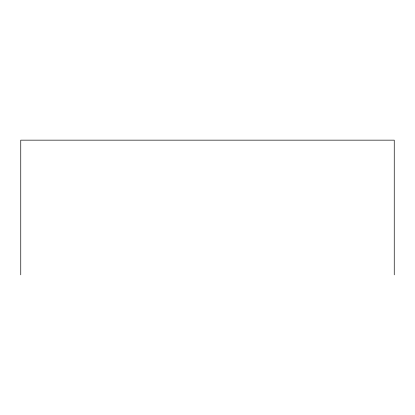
<?xml version="1.0" encoding="UTF-8"?>
<svg xmlns="http://www.w3.org/2000/svg" width="415" height="415" viewBox="0 0 415 415"><rect width="100%" height="100%" fill="white"/><g stroke="black" fill="none" stroke-linecap="round" stroke-linejoin="round"><path stroke-width="0.62" d="M394.25 274.844L394.25 140.156L20.75 140.156L20.75 274.844"/></g></svg>
